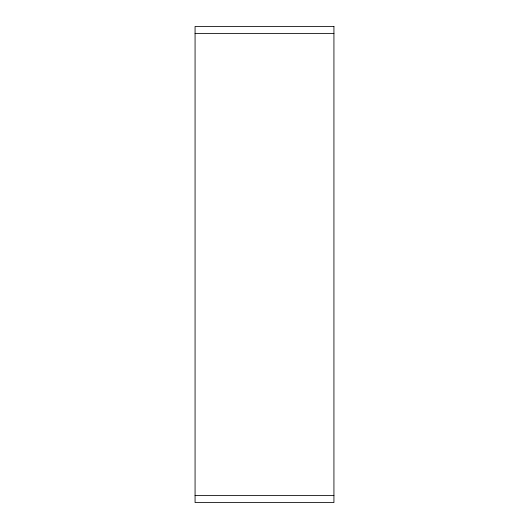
<?xml version="1.0" encoding="UTF-8"?>
<svg xmlns="http://www.w3.org/2000/svg" width="529" height="529" viewBox="0 0 529 529"><rect width="100%" height="100%" fill="white"/><g stroke="black" fill="none" stroke-linecap="round" stroke-linejoin="round"><path stroke-width="0.79" d="M195.069 33.393L333.931 33.393M195.069 495.607L333.931 495.607M333.931 26.45L195.069 26.45L195.069 502.55L333.931 502.55L333.931 26.45"/></g></svg>
